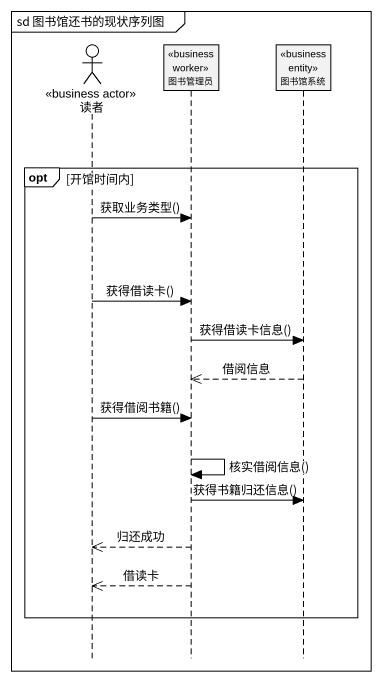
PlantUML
@startuml
mainframe sd 图书馆还书的现状序列图
hide footbox
actor 读者 <<business actor>>
participant 图书管理员 <<business worker>>
participant 图书馆系统 <<business entity>>

opt 开馆时间内
  读者 -> 图书管理员 : 获取业务类型()
  读者 -> 图书管理员 : 获得借读卡()
  图书管理员 -> 图书馆系统 : 获得借读卡信息()
  图书馆系统 -->> 图书管理员 : 借阅信息
  读者 -> 图书管理员 : 获得借阅书籍()
  图书管理员 -> 图书管理员 : 核实借阅信息()
  图书管理员 -> 图书馆系统 : 获得书籍归还信息()
  图书管理员 -->> 读者 : 归还成功
  图书管理员 -->> 读者 : 借读卡
end
@enduml
